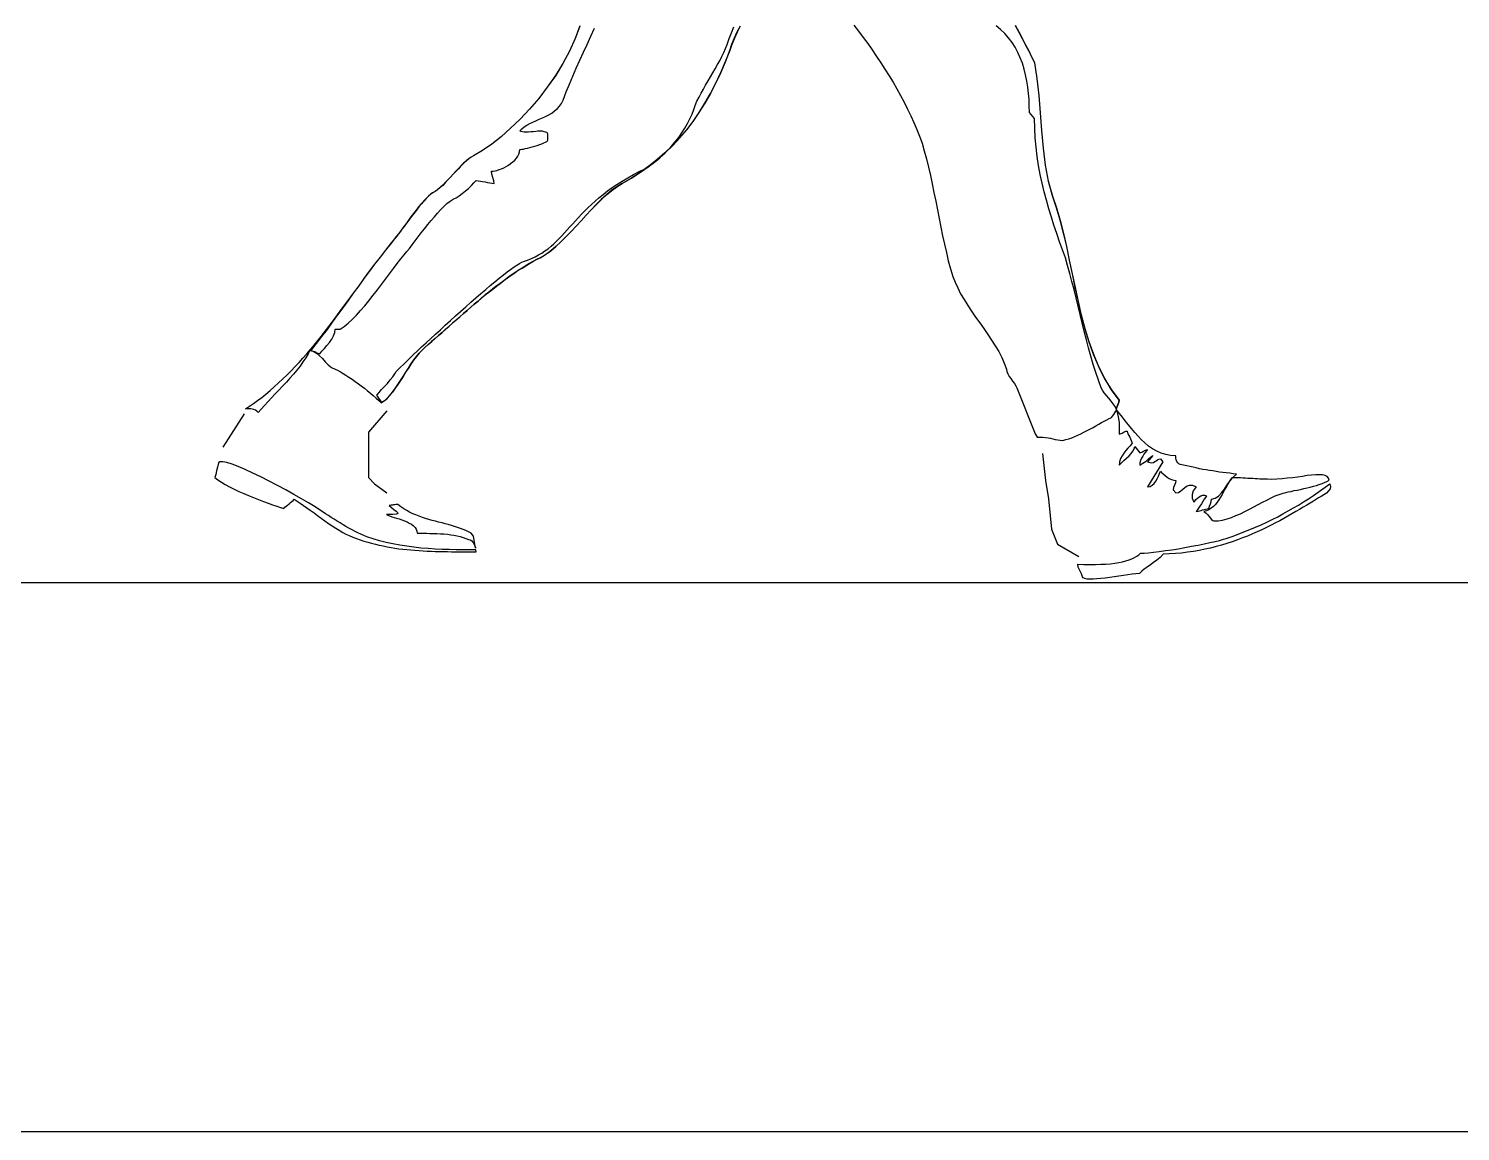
# Model space of a CAD drawing. Header units: metres. Extents: x -28 to 260, y 30 to 125.
# Drawn here: x 197.496 to 198.904, y 112.575 to 113.66 of the extents above; entities that cross this region are included whole.
import ezdxf

# ---------------------------------------------------------------- set-up
doc = ezdxf.new("R2010")
doc.units = ezdxf.units.M
doc.header["$LTSCALE"] = 0.01
doc.header["$MEASUREMENT"] = 0
for name, color, linetype in [('0.20', 7, 'Continuous'), ('3', 7, 'Continuous'), ('4', 7, 'Continuous'), ('7', 7, 'Continuous'), ('tierra', 9, 'Continuous')]:
    doc.layers.add(name, color=color, linetype=linetype)

# ---------------------------------------------------------------- blocks, each defined once
blk = doc.blocks.new('Frau9')
for p, q in [((15.98, -129.29), (13.32, -132.39)), ((-4.86, -129.73), (-7.97, -134.61)), ((13.32, -132.39), (13.32, -135.5)), ((13.32, -135.5), (13.32, -139.04)), ((111.78, -135.5), (112.22, -139.49)), ((13.32, -139.04), (14.21, -139.93)), ((14.21, -139.93), (15.98, -141.26)), ((112.22, -139.49), (112.66, -142.15)), ((112.66, -142.15), (113.11, -146.58)), ((113.11, -146.58), (113.99, -148.79)), ((113.99, -148.79), (117.1, -150.57))]:
    blk.add_line(p, q)
at = {"layer": '3', "linetype": 'Continuous'}
for points in [[(4.9, -120.49), (5.1, -120.51), (5.28, -120.57), (5.46, -120.64), (5.64, -120.72), (5.79, -120.82), (5.91, -120.87), (6.07, -120.92), (6.19, -120.95), (6.5, -120.59), (6.88, -120.18), (7.24, -119.75), (7.62, -119.29), (7.95, -118.84), (8.2, -118.33), (8.38, -117.85), (8.46, -117.34), (9.19, -117.34), (9.75, -116.96), (10.34, -116.47), (10.95, -115.94), (11.56, -115.33), (12.17, -114.64), (12.78, -113.93), (13.39, -113.2), (14.02, -112.41), (14.63, -111.62), (15.21, -110.83), (15.82, -110.05), (16.41, -109.26), (16.97, -108.5), (17.5, -107.78), (18.04, -107.1), (18.54, -106.49), (18.92, -106.03), (19.31, -105.55), (19.71, -105.01), (20.14, -104.46), (20.58, -103.87), (21.03, -103.29), (21.52, -102.68), (21.97, -102.07), (22.46, -101.48), (22.94, -100.92), (23.4, -100.39), (23.88, -99.88), (24.34, -99.42), (24.79, -98.99), (25.25, -98.64), (25.68, -98.36), (26.12, -98.15), (26.57, -97.87), (27.03, -97.54), (27.51, -97.16), (27.95, -96.78), (28.35, -96.37), (28.73, -95.99), (29.04, -95.64), (29.34, -95.66), (29.67, -95.71), (30, -95.76), (30.36, -95.84), (30.71, -95.94), (31.05, -95.99), (31.38, -96.04), (31.68, -96.07), (31.63, -95.66), (31.5, -95.18), (31.35, -94.7), (31.3, -94.29), (31.53, -94.27), (31.81, -94.24), (32.09, -94.16), (32.42, -94.04), (32.75, -93.91), (33.1, -93.76), (33.43, -93.58), (33.79, -93.38), (34.09, -93.15), (34.4, -92.92), (34.68, -92.64), (34.93, -92.36), (35.14, -92.08), (35.29, -91.78), (35.39, -91.45), (35.42, -91.11), (35.52, -91.11), (35.7, -91.06), (35.95, -91.04), (36.23, -90.96), (36.53, -90.89), (36.89, -90.81), (37.25, -90.71), (37.63, -90.61), (37.98, -90.51), (38.34, -90.38), (38.64, -90.28), (38.95, -90.15), (39.18, -90.05), (39.38, -89.95), (39.48, -89.84), (39.53, -89.74), (39.53, -88.88), (39.48, -88.73), (39.38, -88.62), (39.23, -88.55), (39, -88.5), (38.72, -88.45), (38.41, -88.45), (38.08, -88.45), (37.75, -88.47), (37.4, -88.5), (37.04, -88.52), (36.69, -88.55), (36.38, -88.55), (36.08, -88.55), (35.8, -88.52), (35.59, -88.47), (35.42, -88.4), (35.72, -88.07), (36.08, -87.79), (36.46, -87.53), (36.89, -87.3), (37.32, -87.1), (37.78, -86.9), (38.26, -86.69), (38.74, -86.49), (39.2, -86.26), (39.66, -86.03), (40.09, -85.78), (40.52, -85.47), (40.9, -85.17), (41.23, -84.79), (41.54, -84.38), (41.77, -83.9), (42.2, -82.7), (42.68, -81.54), (43.17, -80.37), (43.67, -79.22), (44.21, -78.05), (44.74, -76.89), (45.25, -75.74), (45.78, -74.57), (46.32, -73.4)], [(44.21, -73.07), (43.52, -74.9), (42.68, -76.73), (41.72, -78.54), (40.62, -80.32), (39.43, -82.02), (38.19, -83.64), (36.84, -85.19), (35.49, -86.67), (34.09, -88.01), (32.7, -89.23), (31.32, -90.33), (29.98, -91.27), (28.68, -92.03), (28.33, -92.23), (27.97, -92.49), (27.59, -92.79), (27.21, -93.12), (26.83, -93.5), (26.45, -93.91), (26.06, -94.32), (25.68, -94.72), (25.3, -95.16), (24.92, -95.56), (24.54, -95.97), (24.16, -96.35), (23.78, -96.68), (23.4, -96.98), (23.04, -97.24), (22.69, -97.44), (22.38, -97.65), (22.08, -97.92), (21.75, -98.26), (21.39, -98.64), (21.03, -99.04), (20.65, -99.5), (20.3, -99.96), (19.92, -100.44), (19.53, -100.92), (19.18, -101.41), (18.85, -101.89), (18.52, -102.35), (18.19, -102.75), (17.91, -103.16), (17.65, -103.49), (17.43, -103.77), (16.61, -104.79), (15.8, -105.8), (15.01, -106.82), (14.2, -107.86), (13.44, -108.93), (12.65, -109.97), (11.89, -111.04), (11.1, -112.1), (10.34, -113.17), (9.57, -114.24), (8.79, -115.28), (8.02, -116.35), (7.26, -117.39), (6.47, -118.43), (5.69, -119.47), (4.9, -120.49)], [(122.57, -129), (122.39, -128.65), (122.14, -128.26), (121.81, -127.86), (121.48, -127.45), (121.12, -127.07), (120.82, -126.66), (120.54, -126.28), (120.36, -125.93), (119.95, -124.81), (119.57, -123.67), (119.19, -122.5), (118.86, -121.3), (118.51, -120.08), (118.2, -118.89), (117.9, -117.64), (117.59, -116.42), (117.29, -115.2), (117.01, -113.98), (116.7, -112.76), (116.4, -111.57), (116.09, -110.38), (115.79, -109.21), (115.46, -108.06), (115.13, -106.95), (114.69, -105.75), (114.29, -104.58), (113.88, -103.39), (113.47, -102.17), (113.09, -100.97), (112.71, -99.75), (112.36, -98.53), (112.03, -97.29), (111.72, -96.02), (111.47, -94.75), (111.21, -93.45), (111.01, -92.13), (110.86, -90.78), (110.73, -89.41), (110.65, -88.01), (110.63, -86.59), (109.87, -85.68), (109.84, -84.74), (109.82, -83.82), (109.74, -82.91), (109.64, -81.99), (109.48, -81.1), (109.31, -80.21), (109.1, -79.35), (108.85, -78.51), (108.54, -77.7), (108.19, -76.91), (107.78, -76.17), (107.35, -75.46), (106.84, -74.78), (106.28, -74.14), (105.67, -73.56), (105.01, -73.02)], [(107.81, -72.97), (108.32, -73.94), (108.82, -74.9), (109.31, -75.84), (109.79, -76.76), (110.22, -77.62), (110.63, -78.46), (110.98, -80.75), (111.24, -83.21), (111.44, -85.75), (111.64, -88.35), (111.87, -90.91), (112.2, -93.4), (112.64, -95.74), (113.25, -97.9), (113.83, -99.65), (114.36, -101.46), (114.85, -103.36), (115.3, -105.29), (115.71, -107.28), (116.14, -109.28), (116.55, -111.29), (117.01, -113.32), (117.46, -115.33), (118, -117.29), (118.58, -119.22), (119.24, -121.1), (120, -122.9), (120.87, -124.61), (121.86, -126.23), (122.98, -127.73), (122.93, -128.06), (122.77, -128.39), (122.65, -128.7), (122.57, -129)], [(15.27, -128.09), (14.53, -126.99), (14.86, -126.61), (15.24, -126.18), (15.67, -125.72), (16.1, -125.27), (16.51, -124.78), (16.87, -124.33), (17.17, -123.89), (17.37, -123.54), (17.65, -123.26), (18.01, -122.9), (18.42, -122.52), (18.85, -122.06), (19.36, -121.61), (19.89, -121.07), (20.47, -120.54), (21.08, -119.96), (21.75, -119.35), (22.41, -118.74), (23.09, -118.07), (23.83, -117.44), (24.54, -116.75), (25.28, -116.09), (26.04, -115.41), (26.78, -114.75), (27.54, -114.09), (28.28, -113.42), (29.01, -112.79), (29.75, -112.15), (30.44, -111.54), (31.12, -110.99), (31.78, -110.43), (32.42, -109.92), (33.03, -109.44), (33.59, -109), (34.09, -108.62), (34.58, -108.27), (35.01, -107.99), (35.36, -107.76), (35.7, -107.58), (35.95, -107.48), (36.56, -107.28), (37.12, -107.05), (37.65, -106.79), (38.16, -106.51), (38.64, -106.23), (39.1, -105.93), (39.56, -105.6), (39.99, -105.24), (40.4, -104.89), (40.8, -104.51), (41.18, -104.12), (41.59, -103.72), (41.97, -103.29), (42.35, -102.85), (42.76, -102.42), (43.17, -101.97), (43.57, -101.51), (44, -101.05), (44.44, -100.57), (44.89, -100.11), (45.38, -99.63), (45.88, -99.12), (46.42, -98.64), (46.98, -98.15), (47.59, -97.67), (48.22, -97.16), (48.91, -96.68), (49.62, -96.2), (50.38, -95.71), (51.2, -95.23), (52.06, -94.75), (52.97, -94.29), (53.53, -94.01), (54.12, -93.66), (54.73, -93.25), (55.31, -92.82), (55.9, -92.31), (56.48, -91.78), (57.04, -91.22), (57.6, -90.61), (58.13, -90), (58.64, -89.34), (59.12, -88.68), (59.56, -87.99), (59.94, -87.3), (60.29, -86.62), (60.6, -85.93), (60.83, -85.25), (61.05, -84.66), (61.31, -84.05), (61.61, -83.47), (61.92, -82.86), (62.25, -82.27), (62.58, -81.69), (62.93, -81.08), (63.27, -80.49), (63.62, -79.91), (63.98, -79.3), (64.31, -78.71), (64.64, -78.13), (64.94, -77.52), (65.22, -76.94), (65.48, -76.33), (65.7, -75.74), (66.01, -74.9), (66.34, -74.04), (66.72, -73.18)], [(67.64, -73.07), (67.18, -73.94), (66.77, -74.83), (66.39, -75.74), (66.09, -76.66), (65.42, -78.31), (64.74, -79.91), (64.03, -81.46), (63.27, -82.93), (62.45, -84.33), (61.59, -85.7), (60.7, -87), (59.76, -88.22), (58.77, -89.41), (57.73, -90.53), (56.63, -91.6), (55.49, -92.59), (54.3, -93.55), (53.05, -94.44), (51.73, -95.28), (50.36, -96.07), (49.59, -96.55), (48.83, -97.11), (48.1, -97.72), (47.33, -98.41), (46.6, -99.14), (45.86, -99.93), (45.12, -100.72), (44.39, -101.51), (43.65, -102.32), (42.91, -103.11), (42.17, -103.87), (41.44, -104.61), (40.7, -105.29), (39.94, -105.93), (39.18, -106.49), (38.41, -106.95), (37.88, -107.2), (37.35, -107.48), (36.81, -107.78), (36.31, -108.09), (35.75, -108.42), (35.21, -108.77), (34.68, -109.13), (34.15, -109.49), (33.61, -109.87), (33.08, -110.27), (32.54, -110.68), (31.99, -111.09), (31.45, -111.49), (30.92, -111.93), (30.38, -112.36), (29.85, -112.82), (29.32, -113.25), (28.78, -113.7), (28.25, -114.16), (27.72, -114.62), (27.18, -115.08), (26.65, -115.53), (26.14, -116.02), (25.61, -116.47), (25.1, -116.93), (24.57, -117.39), (24.06, -117.85), (23.55, -118.28), (23.04, -118.74), (22.53, -119.17), (22.02, -119.6), (21.54, -120.03), (21.14, -120.41), (20.73, -120.84), (20.32, -121.35), (19.92, -121.89), (19.53, -122.45), (19.15, -123.03), (18.75, -123.64), (18.37, -124.25), (17.98, -124.86), (17.6, -125.44), (17.22, -126), (16.84, -126.54), (16.46, -127.02), (16.05, -127.45), (15.67, -127.81), (15.27, -128.09)], [(135.35, -144.02), (135.5, -144.07), (135.68, -144.22), (135.89, -144.45), (136.09, -144.68), (136.29, -144.93), (136.5, -145.16), (136.67, -145.31), (136.83, -145.37), (137.46, -145.34), (138.1, -145.24), (138.76, -145.06), (139.42, -144.86), (140.05, -144.6), (140.71, -144.32), (141.37, -144.02), (142.04, -143.66), (142.67, -143.33), (143.31, -142.98), (143.94, -142.65), (144.58, -142.32), (145.19, -142.01), (145.77, -141.73), (146.38, -141.5), (146.94, -141.3), (147.32, -141.22), (147.7, -141.12), (148.13, -141.05), (148.57, -140.94), (149.02, -140.87), (149.48, -140.77), (149.96, -140.64), (150.45, -140.54), (150.9, -140.44), (151.36, -140.31), (151.82, -140.18), (152.22, -140.03), (152.63, -139.9), (153.01, -139.75), (153.34, -139.6), (153.65, -139.42), (153.57, -139.11), (153.37, -138.89), (153.09, -138.76), (152.71, -138.66), (152.25, -138.63), (151.72, -138.63), (151.11, -138.68), (150.47, -138.76), (149.76, -138.86), (149.05, -138.96), (148.31, -139.06), (147.55, -139.14), (146.79, -139.24), (146.02, -139.29), (145.31, -139.32), (144.6, -139.29), (144.37, -139.29), (144.12, -139.29), (143.84, -139.27), (143.53, -139.27), (143.2, -139.24), (142.87, -139.22), (142.52, -139.19), (142.16, -139.17), (141.81, -139.17), (141.45, -139.14), (141.07, -139.11), (140.74, -139.09), (140.38, -139.09), (140.05, -139.06), (139.75, -139.06), (139.47, -139.06), (139.27, -139.34), (139.06, -139.65), (138.86, -140), (138.66, -140.36), (138.45, -140.74), (138.25, -141.12), (138.05, -141.5), (137.82, -141.88), (137.56, -142.27), (137.33, -142.62), (137.05, -142.95), (136.78, -143.26), (136.44, -143.51), (136.11, -143.74), (135.76, -143.92), (135.35, -144.02)], [(28.94, -149.33), (28.68, -147.6), (28.3, -147.17), (27.95, -146.97), (27.56, -146.79), (27.16, -146.61), (26.75, -146.46), (26.32, -146.31), (25.89, -146.18), (25.43, -146.03), (24.97, -145.9), (24.51, -145.8), (24.06, -145.67), (23.57, -145.54), (23.09, -145.42), (22.61, -145.29), (22.13, -145.16), (21.67, -145.01), (21.19, -144.86), (20.73, -144.68), (20.25, -144.5), (19.79, -144.32), (19.33, -144.09), (18.9, -143.87), (18.47, -143.61), (18.04, -143.31), (17.63, -142.98), (17.5, -142.98), (17.35, -142.98), (17.17, -143), (16.99, -143.03), (16.82, -143.05), (16.64, -143.08), (16.49, -143.1), (16.33, -143.1), (16.66, -143.43), (17.02, -143.71), (17.35, -143.94), (17.58, -144.15), (17.63, -144.27), (17.4, -144.37), (16.87, -144.43), (15.93, -144.45), (16.15, -144.55), (16.41, -144.65), (16.74, -144.76), (17.07, -144.86), (17.43, -144.96), (17.81, -145.09), (18.19, -145.21), (18.57, -145.37), (18.95, -145.52), (19.28, -145.7), (19.61, -145.87), (19.89, -146.1), (20.12, -146.33), (20.3, -146.58), (20.4, -146.86), (20.45, -147.17), (20.88, -147.17), (21.34, -147.17), (21.82, -147.17), (22.3, -147.19), (22.79, -147.19), (23.3, -147.22), (23.83, -147.25), (24.34, -147.27), (24.85, -147.32), (25.33, -147.4), (25.81, -147.47), (26.29, -147.55), (26.73, -147.65), (27.16, -147.78), (27.56, -147.93), (27.92, -148.08), (28.17, -148.14), (28.4, -148.29), (28.58, -148.49), (28.71, -148.69), (28.81, -148.92), (28.89, -149.13), (28.94, -149.28), (28.94, -149.33)]]:
    blk.add_lwpolyline(points, dxfattribs=at)
at = {"layer": '4', "linetype": 'Continuous'}
for points in [[(4.82, -120.36), (4.52, -120.95), (4.16, -121.56), (3.75, -122.14), (3.32, -122.75), (2.84, -123.33), (2.36, -123.92), (1.85, -124.5), (1.32, -125.09), (0.78, -125.67), (0.22, -126.26), (-0.31, -126.82), (-0.84, -127.38), (-1.35, -127.93), (-1.86, -128.49), (-2.34, -129.03), (-2.78, -129.53), (-2.98, -129.36), (-3.18, -129.2), (-3.41, -129.1), (-3.66, -129.05), (-3.89, -129), (-4.15, -128.98), (-4.4, -128.98), (-4.63, -128.98), (-4.07, -128.62), (-3.49, -128.21), (-2.88, -127.78), (-2.27, -127.32), (-1.66, -126.84), (-1.05, -126.31), (-0.44, -125.77), (0.17, -125.22), (0.81, -124.63), (1.42, -124.05), (2, -123.44), (2.59, -122.83), (3.17, -122.22), (3.75, -121.58), (4.29, -120.97), (4.82, -120.36)], [(139.57, -139.06), (139.65, -138.96), (140.15, -138.53), (139.65, -138.48), (139.14, -138.4), (138.63, -138.35), (138.15, -138.28), (137.64, -138.23), (137.16, -138.15), (136.67, -138.07), (136.19, -138), (135.71, -137.92), (135.23, -137.84), (134.74, -137.74), (134.26, -137.64), (133.8, -137.54), (133.32, -137.44), (132.86, -137.34), (132.38, -137.21), (132.13, -137.18), (131.9, -137.13), (131.69, -137.01), (131.54, -136.88), (131.41, -136.68), (131.34, -136.45), (131.29, -136.17), (131.26, -135.86), (130.5, -135.81), (129.79, -135.68), (129.13, -135.46), (128.49, -135.18), (127.88, -134.85), (127.3, -134.44), (126.76, -133.98), (126.23, -133.5), (125.75, -132.97), (125.26, -132.43), (124.78, -131.87), (124.35, -131.31), (123.89, -130.75), (123.46, -130.2), (123.05, -129.66), (122.62, -129.15), (122.85, -130.14), (122.98, -130.98), (123, -131.77), (123, -132.69), (123.16, -132.66), (123.28, -132.61), (123.43, -132.56), (123.59, -132.46), (123.71, -132.38), (123.87, -132.33), (123.99, -132.28), (124.15, -132.25), (124.27, -132.66), (124.53, -133.14), (124.76, -133.63), (124.88, -134.03), (124.58, -134.39), (124.27, -134.72), (123.97, -135.07), (123.66, -135.46), (123.41, -135.86), (123.18, -136.27), (123.05, -136.73), (123, -137.21), (123.31, -136.88), (123.69, -136.55), (124.04, -136.19), (124.43, -135.86), (124.76, -135.51), (125.01, -135.18), (125.19, -134.82), (125.26, -134.49), (126, -135.4), (126.15, -135.38), (126.31, -135.33), (126.43, -135.25), (126.59, -135.18), (126.71, -135.1), (126.84, -135.02), (126.99, -134.97), (127.12, -134.95), (126.97, -135.15), (126.79, -135.38), (126.61, -135.63), (126.43, -135.91), (126.26, -136.22), (126.13, -136.55), (126.03, -136.88), (126, -137.21), (126.46, -136.95), (126.92, -136.62), (127.35, -136.27), (127.7, -135.96), (127.91, -135.79), (127.91, -135.81), (127.65, -136.09), (127.12, -136.75), (127.5, -136.85), (127.78, -136.88), (128.03, -136.83), (128.21, -136.7), (128.39, -136.57), (128.57, -136.45), (128.77, -136.34), (129.03, -136.32), (129.38, -136.75), (127.12, -140.38), (127.5, -140.33), (127.83, -140.16), (128.11, -139.9), (128.34, -139.57), (128.54, -139.22), (128.72, -138.83), (128.87, -138.45), (129.03, -138.1), (129.2, -138.3), (129.43, -138.5), (129.69, -138.73), (129.99, -138.96), (130.32, -139.17), (130.65, -139.32), (130.96, -139.42), (131.26, -139.47), (131.21, -139.8), (131.08, -140.16), (130.93, -140.49), (130.88, -140.82), (131.26, -141.27), (131.64, -141.2), (132, -140.99), (132.3, -140.74), (132.61, -140.49), (132.94, -140.26), (133.29, -140.13), (133.73, -140.16), (134.23, -140.38), (133.8, -140.99), (133.65, -141.5), (133.68, -142.04), (133.88, -142.65), (134.03, -142.47), (134.21, -142.24), (134.44, -142.04), (134.67, -141.83), (134.92, -141.71), (135.2, -141.6), (135.48, -141.63), (135.76, -141.73), (135.61, -141.93), (135.43, -142.21), (135.23, -142.54), (135, -142.88), (134.79, -143.21), (134.59, -143.51), (134.41, -143.79), (134.23, -143.99), (134.51, -143.97), (134.74, -143.92), (134.97, -143.87), (135.17, -143.76), (135.4, -143.69), (135.61, -143.64), (135.86, -143.59), (136.11, -143.56), (136.17, -143.21), (136.32, -142.88), (136.44, -142.52), (136.5, -142.19), (137.03, -142.06), (137.51, -141.76), (137.94, -141.27), (138.38, -140.72), (138.78, -140.11), (138.88, -139.95), (138.88, -139.95), (139.57, -139.06)]]:
    blk.add_lwpolyline(points, dxfattribs=at)
at = {"layer": '7', "linetype": 'Continuous'}
for points in [[(4.77, -120.46), (5.25, -120.57), (5.74, -120.84), (6.17, -121.23), (6.6, -121.66), (7.01, -122.14), (7.44, -122.57), (7.92, -122.95), (8.46, -123.18), (8.81, -123.36), (9.22, -123.59), (9.62, -123.82), (10.03, -124.1), (10.46, -124.38), (10.92, -124.68), (11.38, -124.99), (11.84, -125.32), (12.27, -125.65), (12.72, -126), (13.18, -126.36), (13.61, -126.71), (14.02, -127.07), (14.43, -127.43), (14.83, -127.78), (15.19, -128.14), (15.62, -127.83), (16.03, -127.48), (16.43, -127.04), (16.82, -126.56), (17.22, -126.03), (17.6, -125.44), (17.98, -124.86), (18.39, -124.25), (18.77, -123.64), (19.15, -123.03), (19.53, -122.45), (19.94, -121.86), (20.32, -121.33), (20.73, -120.84), (21.14, -120.41), (21.57, -120.03), (22.05, -119.6), (22.56, -119.17), (23.07, -118.74), (23.57, -118.28), (24.08, -117.82), (24.59, -117.36), (25.1, -116.91), (25.63, -116.45), (26.14, -115.99), (26.67, -115.53), (27.21, -115.08), (27.72, -114.62), (28.25, -114.16), (28.78, -113.7), (29.32, -113.25), (29.85, -112.79), (30.38, -112.36), (30.92, -111.93), (31.48, -111.49), (32.01, -111.06), (32.54, -110.66), (33.08, -110.25), (33.61, -109.87), (34.15, -109.49), (34.68, -109.11), (35.21, -108.75), (35.77, -108.42), (36.31, -108.09), (36.84, -107.76), (37.35, -107.45), (37.88, -107.17), (38.41, -106.92), (39.18, -106.46), (39.94, -105.9), (40.7, -105.29), (41.44, -104.61), (42.17, -103.87), (42.94, -103.11), (43.67, -102.32), (44.41, -101.51), (45.12, -100.72), (45.86, -99.91), (46.62, -99.14), (47.36, -98.41), (48.1, -97.72), (48.86, -97.11), (49.62, -96.55), (50.38, -96.07), (51.75, -95.28), (53.08, -94.44), (54.32, -93.55), (55.54, -92.59), (56.68, -91.6), (57.78, -90.53), (58.82, -89.41), (59.81, -88.22), (60.75, -87), (61.64, -85.7), (62.48, -84.33), (63.29, -82.91), (64.05, -81.43), (64.79, -79.91), (65.48, -78.31), (66.11, -76.63), (66.42, -75.72), (66.8, -74.8), (67.2, -73.91), (67.66, -73.05)], [(84.25, -72.92), (84.91, -73.81), (85.6, -74.73), (86.26, -75.64), (86.9, -76.56), (87.53, -77.5), (88.17, -78.44), (88.78, -79.38), (89.39, -80.32), (89.97, -81.28), (90.53, -82.25), (91.06, -83.21), (91.6, -84.2), (92.08, -85.19), (92.56, -86.19), (92.99, -87.18), (93.43, -88.17), (93.83, -89.18), (94.19, -90.2), (94.52, -91.32), (94.85, -92.49), (95.13, -93.68), (95.41, -94.88), (95.69, -96.12), (95.94, -97.39), (96.2, -98.64), (96.45, -99.91), (96.68, -101.2), (96.93, -102.45), (97.19, -103.72), (97.47, -104.94), (97.75, -106.16), (98.02, -107.35), (98.36, -108.52), (98.69, -109.64), (99.02, -110.48), (99.4, -111.34), (99.83, -112.18), (100.34, -113.02), (100.87, -113.88), (101.43, -114.72), (102.01, -115.58), (102.62, -116.42), (103.21, -117.26), (103.79, -118.13), (104.35, -118.96), (104.89, -119.8), (105.39, -120.64), (105.83, -121.51), (106.21, -122.34), (106.54, -123.18), (106.59, -123.54), (106.74, -123.89), (106.94, -124.25), (107.17, -124.58), (107.43, -124.94), (107.68, -125.29), (107.88, -125.62), (108.04, -125.93), (110.7, -132.66), (111.03, -133.14), (111.82, -133.14), (112.23, -133.17), (112.61, -133.22), (112.97, -133.3), (113.3, -133.37), (113.65, -133.47), (114.01, -133.52), (114.36, -133.58), (114.77, -133.6), (115.2, -133.5), (115.63, -133.37), (116.07, -133.22), (116.52, -133.04), (116.96, -132.84), (117.41, -132.63), (117.84, -132.41), (118.3, -132.18), (118.73, -131.95), (119.17, -131.72), (119.57, -131.47), (120, -131.24), (120.41, -131.01), (120.79, -130.81), (121.17, -130.6), (121.53, -130.42), (121.68, -130.37), (121.86, -130.25), (122.04, -130.07), (122.22, -129.84), (122.37, -129.59), (122.49, -129.36), (122.6, -129.13), (122.62, -128.98), (122.7, -128.7), (122.83, -128.37), (122.95, -128.04), (123, -127.71), (121.88, -126.21), (120.89, -124.58), (120.03, -122.88), (119.27, -121.07), (118.61, -119.22), (118.02, -117.29), (117.49, -115.31), (117.03, -113.3), (116.57, -111.29), (116.17, -109.26), (115.74, -107.25), (115.33, -105.27), (114.87, -103.34), (114.39, -101.43), (113.86, -99.63), (113.27, -97.87), (112.66, -95.71), (112.23, -93.38), (111.92, -90.91), (111.7, -88.35), (111.49, -85.75), (111.29, -83.21), (111.01, -80.75), (110.65, -78.46), (110.25, -77.62), (109.82, -76.76), (109.36, -75.84), (108.88, -74.9), (108.37, -73.94), (107.86, -72.97)], [(44.21, -73.05), (43.52, -74.9), (42.68, -76.73), (41.72, -78.54), (40.62, -80.29), (39.43, -82.02), (38.19, -83.64), (36.84, -85.19), (35.49, -86.67), (34.09, -88.01), (32.7, -89.23), (31.32, -90.33), (29.98, -91.27), (28.68, -92.03), (28.33, -92.23), (27.97, -92.46), (27.59, -92.77), (27.23, -93.12), (26.85, -93.48), (26.47, -93.88), (26.09, -94.29), (25.71, -94.72), (25.3, -95.13), (24.92, -95.56), (24.54, -95.94), (24.16, -96.32), (23.8, -96.68), (23.42, -96.98), (23.07, -97.24), (22.71, -97.44), (22.41, -97.65), (22.1, -97.92), (21.77, -98.26), (21.41, -98.61), (21.06, -99.04), (20.68, -99.47), (20.32, -99.96), (19.94, -100.44), (19.56, -100.92), (19.2, -101.41), (18.87, -101.89), (18.54, -102.32), (18.21, -102.75), (17.93, -103.13), (17.68, -103.49), (17.45, -103.77), (16.64, -104.76), (15.82, -105.8), (15.01, -106.82), (14.22, -107.86), (13.44, -108.9), (12.65, -109.97), (11.89, -111.04), (11.1, -112.08), (10.31, -113.15), (9.52, -114.21), (8.74, -115.28), (7.95, -116.32), (7.16, -117.39), (6.35, -118.41), (5.53, -119.45), (4.72, -120.46), (4.72, -120.46), (4.72, -120.49)], [(4.77, -120.46), (4.72, -120.46), (4.72, -120.49)], [(-8.59, -136.9), (-8.75, -137.51), (-8.87, -138.07), (-9, -138.58), (-9.13, -139.04), (-8.67, -139.37), (-8.16, -139.72), (-7.6, -140.05), (-6.97, -140.38), (-6.31, -140.72), (-5.62, -141.05), (-4.91, -141.38), (-4.2, -141.68), (-3.46, -141.96), (-2.75, -142.24), (-2.04, -142.52), (-1.35, -142.77), (-0.69, -143), (-0.08, -143.21), (0.48, -143.41), (0.96, -143.56), (1.11, -143.38), (1.29, -143.21), (1.49, -143.05), (1.72, -142.88), (1.93, -142.7), (2.13, -142.52), (2.31, -142.37), (2.46, -142.19), (2.89, -142.47), (3.35, -142.77), (3.83, -143.1), (4.31, -143.46), (4.82, -143.82), (5.36, -144.2), (5.89, -144.6), (6.42, -144.98), (6.96, -145.37), (7.49, -145.75), (8.02, -146.1), (8.53, -146.43), (9.04, -146.74), (9.55, -147.04), (10.03, -147.3), (10.49, -147.5), (11.02, -147.73), (11.56, -147.93), (12.11, -148.14), (12.65, -148.31), (13.21, -148.49), (13.77, -148.64), (14.33, -148.77), (14.88, -148.92), (15.47, -149.02), (16.03, -149.15), (16.61, -149.25), (17.17, -149.33), (17.76, -149.43), (18.34, -149.51), (18.92, -149.56), (19.51, -149.61), (20.09, -149.66), (20.7, -149.71), (21.29, -149.76), (21.87, -149.79), (22.48, -149.81), (23.07, -149.84), (23.65, -149.84), (24.26, -149.86), (24.85, -149.86), (25.46, -149.89), (26.06, -149.89), (26.65, -149.89), (27.26, -149.89), (27.84, -149.89), (28.45, -149.89), (29.04, -149.89), (28.99, -149.61), (28.05, -149.61), (27.11, -149.61), (26.12, -149.58), (25.1, -149.56), (24.08, -149.53), (23.07, -149.48), (22.02, -149.41), (20.98, -149.33), (19.94, -149.2), (18.92, -149.08), (17.88, -148.92), (16.89, -148.74), (15.9, -148.52), (14.94, -148.29), (14, -148.01), (13.08, -147.68), (12.65, -147.5), (12.22, -147.32), (11.78, -147.12), (11.35, -146.92), (10.92, -146.69), (10.46, -146.43), (10.03, -146.2), (9.6, -145.95), (9.17, -145.67), (8.74, -145.42), (8.3, -145.14), (7.87, -144.88), (7.46, -144.6), (7.06, -144.35), (6.68, -144.09), (6.3, -143.84), (5.51, -143.33), (4.57, -142.75), (3.53, -142.14), (2.41, -141.5), (1.24, -140.84), (0.02, -140.18), (-1.2, -139.55), (-2.42, -138.94), (-3.59, -138.38), (-4.68, -137.87), (-5.72, -137.44), (-6.61, -137.08), (-7.37, -136.85), (-7.98, -136.73), (-8.39, -136.75), (-8.59, -136.9)], [(153.77, -139.95), (153.88, -140.33), (153.8, -140.69), (153.6, -140.99), (153.27, -141.3), (152.89, -141.55), (152.5, -141.81), (152.12, -142.01), (151.82, -142.19), (151.36, -142.47), (150.88, -142.77), (150.39, -143.08), (149.89, -143.38), (149.35, -143.69), (148.79, -144.02), (148.24, -144.35), (147.65, -144.68), (147.07, -145.01), (146.46, -145.34), (145.82, -145.67), (145.19, -146), (144.53, -146.33), (143.84, -146.66), (143.15, -146.97), (142.47, -147.27), (141.76, -147.58), (141.02, -147.86), (140.26, -148.14), (139.52, -148.41), (138.73, -148.67), (137.94, -148.9), (137.16, -149.13), (136.34, -149.33), (135.5, -149.51), (134.67, -149.69), (133.83, -149.84), (132.96, -149.96), (132.1, -150.07), (131.21, -150.14), (130.32, -150.19), (129.41, -150.22), (128.97, -150.7), (128.49, -151.11), (128.03, -151.46), (127.55, -151.79), (127.09, -152.12), (126.66, -152.43), (126.28, -152.73), (125.98, -153.06), (125.44, -153.09), (124.88, -153.17), (124.25, -153.24), (123.61, -153.34), (122.95, -153.42), (122.27, -153.52), (121.61, -153.62), (120.94, -153.73), (120.31, -153.8), (119.73, -153.85), (119.19, -153.9), (118.71, -153.9), (118.3, -153.88), (117.97, -153.8), (117.74, -153.67), (117.62, -153.52), (117.51, -153.12), (117.26, -152.61), (117.01, -152.12), (116.93, -151.69), (117.84, -151.72), (118.71, -151.74), (119.55, -151.72), (120.31, -151.69), (121.05, -151.67), (121.73, -151.62), (122.37, -151.54), (122.95, -151.44), (123.49, -151.34), (123.99, -151.21), (124.45, -151.06), (124.86, -150.9), (125.24, -150.73), (125.57, -150.52), (125.85, -150.32), (126.1, -150.09), (126.64, -150.07), (127.27, -150.02), (128.01, -149.94), (128.85, -149.84), (129.74, -149.71), (130.68, -149.58), (131.64, -149.43), (132.61, -149.25), (133.57, -149.08), (134.51, -148.9), (135.4, -148.72), (136.24, -148.54), (137, -148.36), (137.66, -148.21), (138.22, -148.06), (138.63, -147.93), (139.49, -147.63), (140.38, -147.3), (141.22, -146.97), (142.09, -146.64), (142.9, -146.28), (143.74, -145.92), (144.55, -145.54), (145.36, -145.16), (146.15, -144.76), (146.91, -144.35), (147.7, -143.92), (148.46, -143.48), (149.2, -143.05), (149.94, -142.6), (150.67, -142.14), (151.39, -141.66), (153.77, -139.95)]]:
    blk.add_lwpolyline(points, dxfattribs=at)

msp = doc.modelspace()

# ---------------------------------------------------------------- linework, layer by layer
at = {"layer": 'tierra'}
for p, q in [((197.4674, 113.1152), (244.3472, 113.1152)), ((196.8015, 112.5752), (259.8868, 112.5752))]:
    msp.add_line(p, q, dxfattribs=at)

# ---------------------------------------------------------------- block references
at = {"layer": '0.20', "xscale": 0.006732378913006198, "yscale": 0.006732378913006198, "zscale": 0.006732378913006198}
msp.add_blockref('Frau9', (197.7408, 114.1544), dxfattribs=at)

doc.saveas('drawing.dxf')
